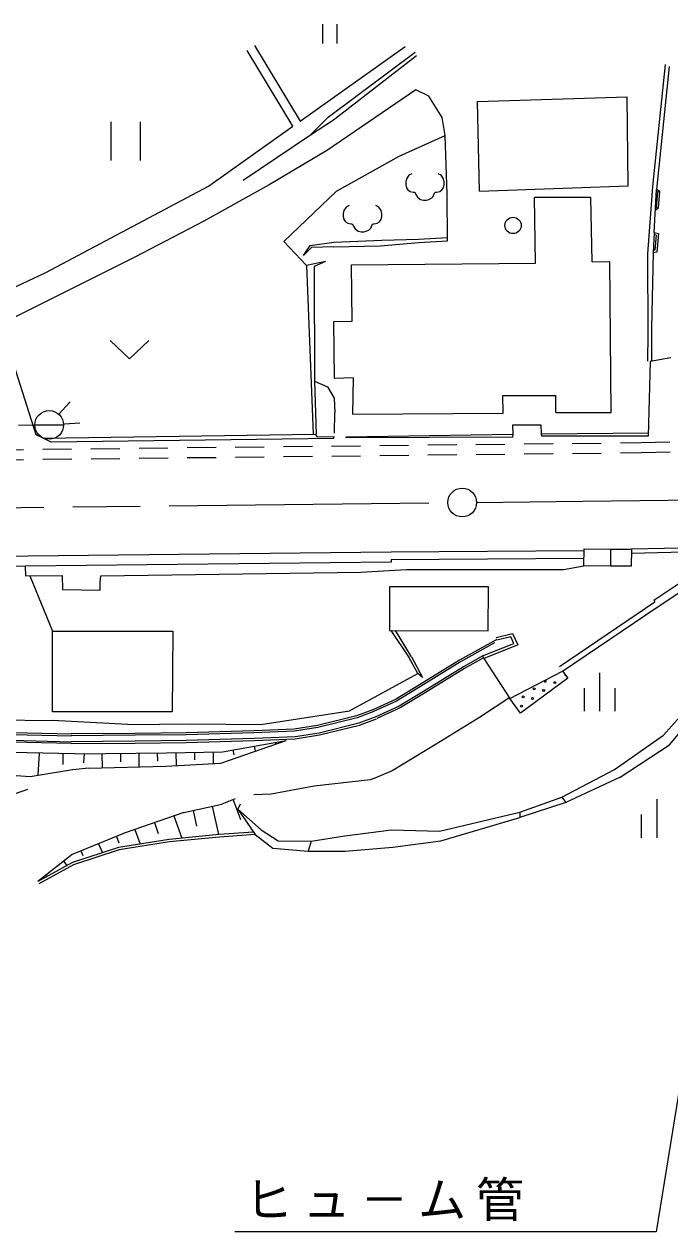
# Model space of a CAD drawing. Units: millimetres, scale not verified. Extents: x 33656 to 673656, y 21260 to 381260.
# Drawn here: x 443774 to 477306, y 243516 to 306277 of the extents above; entities that cross this region are included whole.
import ezdxf

# ---------------------------------------------------------------- set-up
doc = ezdxf.new("R2010")
doc.units = ezdxf.units.MM
doc.header["$LTSCALE"] = 1000
doc.linetypes.add('CHAIN', pattern=[18.5, 12, -1.5, 3.5, -1.5])
doc.linetypes.add('USER1', pattern=[2.5, 1.5, -1])
doc.layers.add('S-SUV', color=7, linetype='Continuous', lineweight=13)
doc.styles.add('ＭＳ ゴシック', font='')
doc.styles.get('ＭＳ ゴシック').set_extended_font_data('MS Gothic')

msp = doc.modelspace()

# ---------------------------------------------------------------- linework, layer by layer
at = {"layer": 'S-SUV'}
for p, q in [((459266, 306277), (459266, 305277)), ((460033, 305277), (460033, 306277)), ((455731, 305171), (458109, 301233)), ((458109, 301233), (463559, 305119)), ((457736, 300973), (455363, 304914)), ((459563, 301446), (464084, 304818)), ((459834, 301304), (464158, 304648)), ((477057, 304177), (476413, 297840)), ((477274, 304076), (476613, 297684)), ((464114, 302866), (459536, 299731)), ((464782, 302535), (464114, 302866)), ((465488, 301432), (464782, 302535)), ((467310, 302263), (475093, 302494)), ((467420, 297597), (467310, 302263)), ((475135, 297876), (475093, 302494)), ((458644, 300526), (459563, 301446)), ((458644, 300526), (459834, 301304)), ((465638, 300493), (465488, 301432)), ((448281, 301197), (448281, 299197)), ((449816, 299197), (449816, 301197)), ((453354, 297856), (457736, 300973)), ((455154, 298174), (458644, 300526)), ((463258, 299413), (465638, 300493)), ((465736, 297436), (465638, 300493)), ((459536, 299731), (456500, 297923)), ((459988, 297606), (463258, 299413)), ((463626, 298244), (463591, 298089)), ((463746, 298424), (463626, 298244)), ((463901, 298504), (463746, 298424)), ((465431, 298424), (465276, 298504)), ((465551, 298244), (465431, 298424)), ((465591, 298089), (465551, 298244)), ((444904, 293364), (453354, 297856)), ((456500, 297923), (453101, 296043)), ((457264, 294982), (459988, 297606)), ((463591, 298089), (463591, 297934)), ((463591, 297934), (463626, 297774)), ((463626, 297774), (463706, 297659)), ((463706, 297659), (463821, 297579)), ((463821, 297579), (463981, 297544)), ((463981, 297544), (464056, 297544)), ((464056, 297544), (464121, 297424)), ((465056, 297424), (465121, 297544)), ((465121, 297544), (465201, 297544)), ((465201, 297544), (465356, 297579)), ((465356, 297579), (465471, 297659)), ((465471, 297659), (465551, 297774)), ((465551, 297774), (465591, 297934)), ((465591, 297934), (465591, 298089)), ((467420, 297597), (475135, 297876)), ((476413, 297840), (476149, 294334)), ((476498, 295448), (476613, 297684)), ((476780, 297579), (476608, 297682)), ((476622, 296739), (476680, 297586)), ((476680, 297586), (476780, 297579)), ((476722, 296732), (476780, 297579)), ((464121, 297424), (464201, 297284)), ((464201, 297284), (464356, 297164)), ((464356, 297164), (464511, 297129)), ((464511, 297129), (464661, 297129)), ((464661, 297129), (464786, 297164)), ((464786, 297164), (464941, 297244)), ((464941, 297244), (465016, 297324)), ((465016, 297324), (465056, 297424)), ((465762, 295010), (465736, 297436)), ((473199, 297264), (470274, 297271)), ((470331, 293858), (470274, 297271)), ((473268, 293931), (473199, 297264)), ((460383, 296594), (460348, 296439)), ((460348, 296439), (460348, 296284)), ((460348, 296284), (460383, 296124)), ((460503, 296774), (460383, 296594)), ((460658, 296854), (460503, 296774)), ((462188, 296774), (462033, 296854)), ((462308, 296594), (462188, 296774)), ((462348, 296439), (462308, 296594)), ((462308, 296124), (462348, 296284)), ((462348, 296284), (462348, 296439)), ((476553, 296611), (476722, 296732)), ((476611, 296736), (476722, 296732)), ((453101, 296043), (449517, 294166)), ((460383, 296124), (460463, 296009)), ((460463, 296009), (460578, 295929)), ((460578, 295929), (460738, 295894)), ((460738, 295894), (460813, 295894)), ((460813, 295894), (460878, 295774)), ((460878, 295774), (460958, 295634)), ((460958, 295634), (461113, 295514)), ((461698, 295594), (461773, 295674)), ((461773, 295674), (461813, 295774)), ((461813, 295774), (461878, 295894)), ((461878, 295894), (461958, 295894)), ((461958, 295894), (462113, 295929)), ((462113, 295929), (462228, 296009)), ((462228, 296009), (462308, 296124)), ((458444, 293741), (457264, 294982)), ((459859, 294941), (462343, 295048)), ((461113, 295514), (461268, 295479)), ((461268, 295479), (461418, 295479)), ((461418, 295479), (461543, 295514)), ((461543, 295514), (461698, 295594)), ((462343, 295048), (464260, 295102)), ((464260, 295102), (465760, 295182)), ((464269, 294931), (465762, 295010)), ((476498, 295448), (476440, 294397)), ((476594, 295303), (476492, 295327)), ((476498, 295448), (476723, 295396)), ((476594, 295303), (476528, 294530)), ((476723, 295396), (476639, 294425)), ((458284, 294249), (458634, 294772)), ((458703, 294666), (458284, 294249)), ((458634, 294772), (459859, 294941)), ((459834, 294706), (458703, 294666)), ((459834, 294706), (462257, 294750)), ((462257, 294750), (464269, 294931)), ((476440, 294397), (476350, 290476)), ((476639, 294425), (476440, 294397)), ((476528, 294530), (476447, 294519)), ((449517, 294166), (443055, 290922)), ((459427, 293936), (458444, 293741)), ((458444, 293741), (458786, 284981)), ((459427, 293936), (458842, 293678)), ((460771, 293768), (470331, 293858)), ((460813, 290834), (460771, 293768)), ((473268, 293931), (474192, 293949)), ((474255, 286099), (474192, 293949)), ((476149, 294334), (476159, 290178)), ((443104, 292516), (444904, 293364)), ((458842, 293678), (458847, 287721)), ((444400, 284941), (442513, 290827)), ((459863, 290824), (460813, 290834)), ((459893, 287863), (459863, 290824)), ((476159, 290178), (476149, 288762)), ((476350, 290476), (476350, 288761)), ((448249, 289838), (449249, 288893)), ((449249, 288893), (450249, 289838)), ((476280, 288749), (476188, 284869)), ((477365, 288936), (476280, 288749)), ((458847, 287721), (458939, 284976)), ((458847, 287721), (459524, 287431)), ((460855, 287889), (459893, 287863)), ((460855, 287889), (460825, 286001)), ((459524, 287431), (459878, 286837)), ((459878, 286837), (459901, 286087)), ((468630, 286976), (471378, 286985)), ((468643, 286069), (468630, 286976)), ((471385, 286090), (471378, 286985)), ((445562, 285990), (446160, 286657)), ((459899, 285014), (459901, 286087)), ((460825, 286001), (468643, 286069)), ((471385, 286090), (474255, 286099)), ((444332, 285438), (443479, 285424)), ((444330, 285450), (445822, 285450)), ((444763, 284757), (444400, 284941)), ((444763, 284757), (458889, 284974)), ((445869, 285500), (446674, 285552)), ((458889, 284974), (458983, 284826)), ((460500, 284828), (469146, 284961)), ((470631, 285445), (469128, 285429)), ((469128, 285429), (469146, 284961)), ((469146, 284961), (469133, 284821)), ((470649, 284990), (470631, 285445)), ((470649, 284990), (476195, 285043)), ((470655, 284858), (470649, 284990)), ((445180, 284555), (444763, 284757)), ((459839, 284739), (445180, 284555)), ((458983, 284826), (459853, 284848)), ((459853, 284848), (459839, 284739)), ((460502, 284772), (460500, 284828)), ((469133, 284821), (460502, 284772)), ((476188, 284869), (470655, 284858)), ((482611, 280721), (476595, 243516)), ((462836, 278844), (432759, 278507)), ((472838, 278904), (462836, 278844)), ((472844, 278132), (472854, 279010)), ((472854, 279010), (474232, 278995)), ((474232, 278995), (474222, 278117)), ((474232, 278995), (475309, 278989)), ((475309, 278989), (475305, 278111)), ((480987, 279116), (475309, 278989)), ((475314, 278789), (480991, 278916)), ((443827, 278105), (432764, 277987)), ((443827, 278105), (443826, 278125)), ((462842, 278324), (443827, 278105)), ((443827, 278105), (443839, 277600)), ((472841, 278504), (462839, 278444)), ((462839, 278444), (462842, 278324)), ((471792, 277931), (472844, 278132)), ((472844, 278132), (472841, 278504)), ((474222, 278117), (472844, 278132)), ((475305, 278111), (474222, 278117)), ((476481, 276347), (479661, 278475)), ((443839, 277600), (445745, 277625)), ((444067, 277603), (445243, 274728)), ((445745, 277625), (445761, 276892)), ((447726, 277286), (447748, 277599)), ((447748, 277599), (461267, 277801)), ((461267, 277801), (463618, 277928)), ((463618, 277928), (471792, 277931)), ((476703, 276014), (479709, 278026)), ((445761, 276892), (447714, 276862)), ((447714, 276862), (447726, 277286)), ((462754, 277043), (462750, 274760)), ((467883, 277034), (462754, 277043)), ((467879, 274752), (467883, 277034)), ((471570, 272900), (476535, 276263)), ((476481, 276347), (476535, 276263)), ((471738, 272652), (476703, 276014)), ((445243, 274728), (451495, 274729)), ((445244, 270540), (445243, 274728)), ((451495, 274729), (451467, 270542)), ((462750, 274760), (467879, 274752)), ((462825, 274760), (463763, 273345)), ((463890, 273404), (463061, 274760)), ((468315, 274306), (466382, 273228)), ((468291, 274408), (469144, 274611)), ((469057, 274436), (468325, 274262)), ((469210, 274087), (469057, 274436)), ((469144, 274611), (469404, 274016)), ((468204, 274129), (466433, 273142)), ((468204, 274129), (466433, 273142)), ((467586, 273457), (469210, 274087)), ((469262, 273946), (467640, 273317)), ((469404, 274016), (469262, 273946)), ((464214, 272533), (463763, 273345)), ((463890, 273404), (464470, 272325)), ((466382, 273228), (464313, 271944)), ((466433, 273142), (464366, 271859)), ((466433, 273142), (464366, 271859)), ((467591, 273444), (466585, 272883)), ((467591, 273444), (466585, 272883)), ((467628, 273350), (466636, 272797)), ((467586, 273457), (467640, 273317)), ((467640, 273317), (469001, 271241)), ((460676, 270593), (464214, 272533)), ((464470, 272325), (464214, 272533)), ((466585, 272883), (464522, 271603)), ((466585, 272883), (464522, 271603)), ((466636, 272797), (464574, 271517)), ((469001, 271241), (471738, 272652)), ((471738, 272652), (472012, 272282)), ((473652, 272573), (473652, 270573)), ((464313, 271944), (463067, 271183)), ((464366, 271859), (463114, 271095)), ((464366, 271859), (463114, 271095)), ((472012, 272282), (469543, 270479)), ((472852, 271778), (472852, 270578)), ((474452, 271778), (474452, 270578)), ((463067, 271183), (461879, 270640)), ((464522, 271603), (463255, 270830)), ((464522, 271603), (463255, 270830)), ((464574, 271517), (463302, 270741)), ((468998, 271293), (467420, 270252)), ((469543, 270479), (469001, 271241)), ((476982, 269319), (478918, 271524)), ((477290, 268820), (479318, 271264)), ((451467, 270542), (445244, 270540)), ((456064, 269875), (460676, 270593)), ((461885, 270643), (461042, 270331)), ((461940, 270558), (461071, 270235)), ((463114, 271095), (461920, 270549)), ((463114, 271095), (461920, 270549)), ((463255, 270830), (462045, 270277)), ((463255, 270830), (462045, 270277)), ((463302, 270741), (462086, 270186)), ((440926, 270141), (445238, 270095)), ((449152, 269887), (445238, 270095)), ((449152, 269887), (452447, 269913)), ((452447, 269913), (456064, 269875)), ((461042, 270331), (459011, 269826)), ((461071, 270235), (459031, 269728)), ((461160, 269948), (459091, 269434)), ((462045, 270277), (461160, 269948)), ((461190, 269852), (462080, 270183)), ((467420, 270252), (465176, 268865)), ((443166, 269362), (446227, 269288)), ((443186, 269461), (446229, 269388)), ((449531, 269420), (446216, 269388)), ((449532, 269320), (446217, 269288)), ((452182, 269451), (449531, 269420)), ((452183, 269351), (449532, 269320)), ((455701, 269546), (452182, 269451)), ((455705, 269446), (452183, 269351)), ((457805, 269636), (455701, 269546)), ((457815, 269536), (455705, 269446)), ((459011, 269826), (457805, 269636)), ((459031, 269728), (457815, 269536)), ((459091, 269434), (457845, 269237)), ((457855, 269138), (459111, 269336)), ((459111, 269336), (461190, 269852)), ((474427, 267536), (476982, 269319)), ((446217, 268888), (443154, 268962)), ((443159, 269062), (446220, 268988)), ((449535, 269020), (446220, 268988)), ((446221, 268888), (449536, 268920)), ((452187, 269051), (449535, 269020)), ((449536, 268920), (452189, 268951)), ((455715, 269147), (452187, 269051)), ((452189, 268951), (455720, 269047)), ((453988, 267876), (457378, 269046)), ((454067, 268464), (457378, 269046)), ((457845, 269237), (455715, 269147)), ((455720, 269047), (457855, 269138)), ((455723, 268755), (455769, 268491)), ((456826, 268949), (456836, 268896)), ((465176, 268865), (462894, 267481)), ((474722, 267138), (477290, 268820)), ((443924, 268403), (436926, 268554)), ((446407, 268351), (443924, 268403)), ((444545, 268390), (444492, 267240)), ((445786, 268364), (445775, 267811)), ((446407, 268351), (451166, 268409)), ((446886, 268357), (446862, 267893)), ((447814, 268369), (447823, 267624)), ((448772, 268380), (448777, 267942)), ((449730, 268392), (449738, 267675)), ((450687, 268403), (450692, 267982)), ((451166, 268409), (454067, 268464)), ((451649, 268418), (451662, 267743)), ((452616, 268436), (452624, 268053)), ((453583, 268455), (453595, 267853)), ((454619, 268561), (454665, 268297)), ((444086, 267167), (436863, 267677)), ((446285, 267528), (444086, 267167)), ((447129, 267605), (446285, 267528)), ((447129, 267605), (451134, 267712)), ((451134, 267712), (453988, 267876)), ((462894, 267481), (461986, 267088)), ((471706, 266097), (474427, 267536)), ((461749, 267010), (458833, 266675)), ((461986, 267088), (461749, 267010)), ((474722, 267138), (471913, 265826)), ((443274, 266285), (443965, 266517)), ((456595, 266267), (455707, 266220)), ((458833, 266675), (456595, 266267)), ((452059, 265309), (454038, 265744)), ((453543, 265636), (453868, 264159)), ((454741, 266015), (454038, 265744)), ((454623, 265969), (455016, 264947)), ((454996, 265741), (454874, 265479)), ((469515, 265331), (471706, 266097)), ((471913, 265826), (469521, 265045)), ((471706, 266097), (471913, 265826)), ((476625, 265995), (476625, 263995)), ((452059, 265309), (449023, 264253)), ((451553, 265133), (451958, 263971)), ((452554, 265418), (452733, 264603)), ((454874, 265479), (455776, 264171)), ((454874, 265479), (456083, 264405)), ((465346, 264337), (469515, 265331)), ((465417, 263841), (469521, 265045)), ((469515, 265331), (469521, 265045)), ((475825, 265200), (475825, 264000)), ((449023, 264253), (446259, 263121)), ((449529, 264429), (449794, 263668)), ((450541, 264781), (450738, 264215)), ((455690, 264295), (453905, 264163)), ((456083, 264405), (456963, 263835)), ((460427, 264104), (462852, 264403)), ((462852, 264403), (465346, 264337)), ((447641, 263687), (447834, 263216)), ((448563, 264064), (448699, 263731)), ((451299, 263905), (448673, 263491)), ((451316, 263776), (448704, 263364)), ((453905, 264163), (451299, 263905)), ((453917, 264033), (451316, 263776)), ((455776, 264171), (453917, 264033)), ((455776, 264171), (456694, 263454)), ((456963, 263835), (458680, 263812)), ((458680, 263812), (458532, 263292)), ((458680, 263812), (460427, 264104)), ((462926, 263501), (465417, 263841)), ((446259, 263121), (444478, 261722)), ((448673, 263491), (446291, 262710)), ((448704, 263364), (446343, 262590)), ((446719, 263310), (446819, 263067)), ((456694, 263454), (458532, 263292)), ((458532, 263292), (460446, 263307)), ((460446, 263307), (462926, 263501)), ((446291, 262710), (444478, 261722)), ((446343, 262590), (444540, 261608)), ((445813, 262772), (445991, 262546)), ((444923, 262072), (444958, 262027)), ((476595, 243516), (454720, 243516))]:
    msp.add_line(p, q, dxfattribs=at)
at = {"layer": 'S-SUV', "linetype": 'USER1'}
for p, q in [((414743, 283852), (475811, 284531)), ((475811, 284531), (477487, 284579)), ((414749, 283332), (475826, 284011)), ((475826, 284011), (477503, 284059))]:
    msp.add_line(p, q, dxfattribs=at)
at = {"layer": 'S-SUV', "linetype": 'CHAIN'}
for p, q in [((432798, 281031), (452796, 281260)), ((452796, 281260), (465776, 281409)), ((467275, 281426), (472795, 281489)), ((472795, 281489), (479795, 281569))]:
    msp.add_line(p, q, dxfattribs=at)
at = {"layer": 'S-SUV'}
for centre, radius in [((469164, 295815), 425), ((445076, 285450), 746), ((466525, 281417), 746), ((470261, 271731), 49.8), ((471331, 272057), 49.8), ((469685, 271321), 49.8), ((470178, 271238), 49.8), ((470754, 271647), 49.8), ((469602, 270828), 49.8)]:
    msp.add_circle(centre, radius, dxfattribs=at)
for centre, start, end in [((471907, 272467), 157.74454, 275.34351), ((470838, 272140), 149.33661, 85.18167)]:
    msp.add_arc(centre, 49.8, start, end, dxfattribs=at)

# ---------------------------------------------------------------- texts
at = {"layer": 'S-SUV', "insert": (455230, 244074), "char_height": 1833, "attachment_point": 7, "style": 'ＭＳ ゴシック'}
msp.add_mtext('\\T1.2;ヒュ－ム管', dxfattribs=at)

doc.saveas('drawing.dxf')
